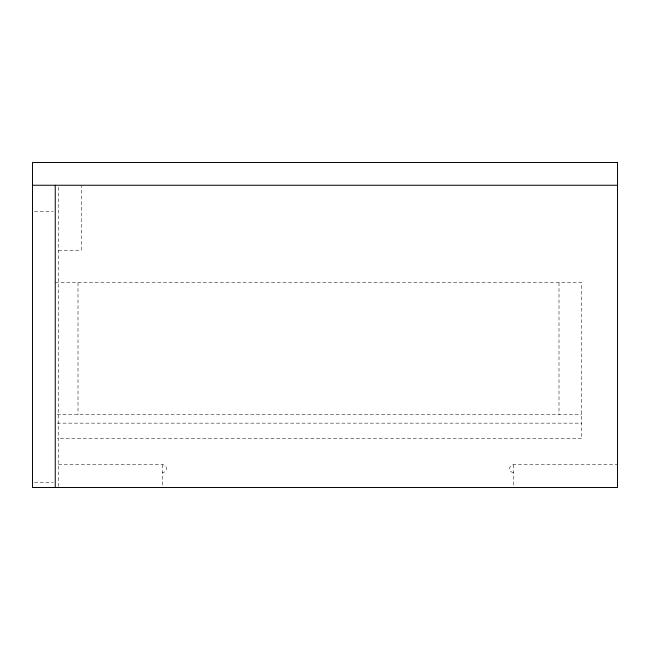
<?xml version="1.0" encoding="UTF-8"?>
<svg xmlns="http://www.w3.org/2000/svg" width="650" height="650" viewBox="0 0 650 650"><rect width="100%" height="100%" fill="white"/><g stroke="black" fill="none" stroke-linecap="round" stroke-linejoin="round"><path stroke-width="0.49" stroke-dasharray="3.25 2.44" d="M34.474 211.25L53.276 211.25M58.5 250.25L81.25 250.25L81.25 185.25M55.25 282.75L581.75 282.75L581.75 438.75L57.281 438.75M57.224 414.7L581.75 414.7M57.281 423.15L581.75 423.15M58.5 464.75L162.5 464.75A3.9 3.9 0 0 1 166.4 468.65A3.9 3.9 0 0 1 162.5 472.55M513.5 472.55A3.9 3.9 0 0 1 509.6 468.65A3.9 3.9 0 0 1 513.5 464.75L617.5 464.75M34.474 482.3L53.276 482.3M559 282.75L559 414.7M513.5 464.75L513.5 486.509M162.5 464.75L162.5 487.5M78 282.75L78 414.7M58.5 187.281L58.5 486.509"/><path stroke-width="0.97" d="M32.5 185.25L617.5 185.25M55.25 185.25L55.25 487.5M617.5 162.5L32.5 162.5L32.5 487.5L617.5 487.5L617.5 162.5"/></g></svg>
